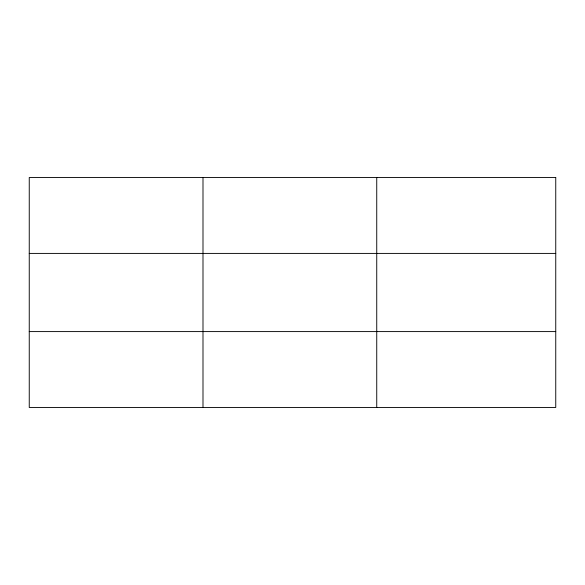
<?xml version="1.0" encoding="UTF-8"?>
<svg xmlns="http://www.w3.org/2000/svg" width="585" height="585" viewBox="0 0 585 585"><rect width="100%" height="100%" fill="white"/><g stroke="black" fill="none" stroke-linecap="round" stroke-linejoin="round"><path stroke-width="0.88" d="M202.995 177.526L202.995 407.474M376.74 177.526L376.74 407.474M29.25 253.407L555.75 253.407M29.25 331.593L555.75 331.593M555.75 177.526L555.75 407.474L29.25 407.474L29.25 177.526L555.75 177.526"/></g></svg>
